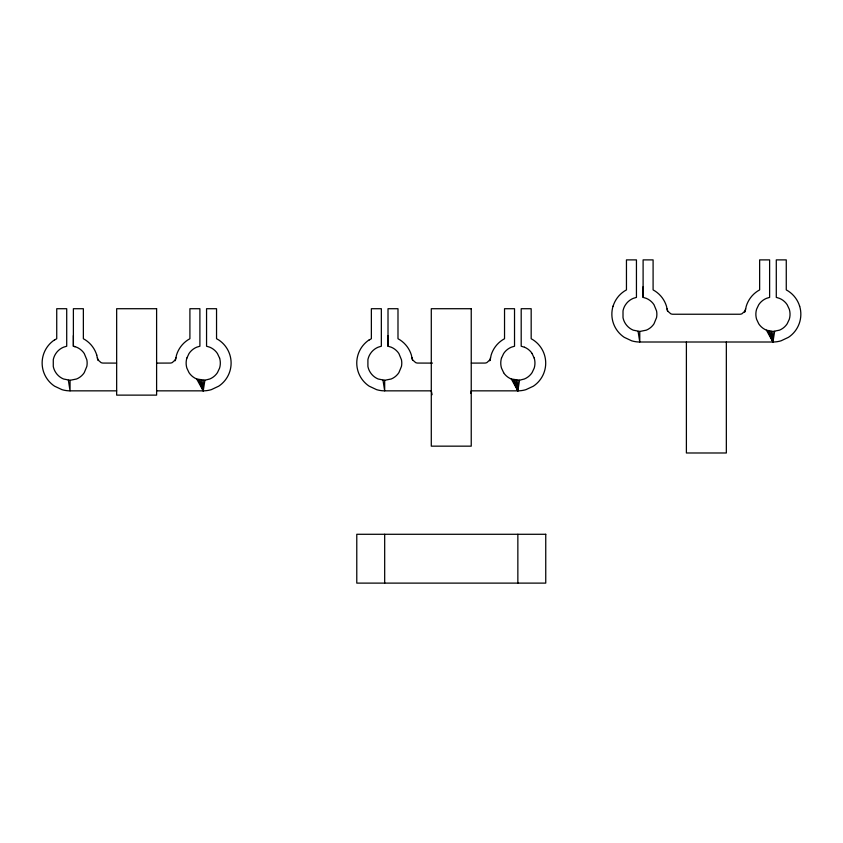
<?xml version="1.0" encoding="UTF-8"?>
<svg xmlns="http://www.w3.org/2000/svg" width="843" height="843" viewBox="0 0 843 843"><rect width="100%" height="100%" fill="white"/><g stroke="black" fill="none" stroke-linecap="round" stroke-linejoin="round"><path stroke-width="1.26" d="M186.861 358.106L189.011 353.533A17.102 17.102 0 0 1 196.682 347.2L199.896 346.22L199.896 308.717L189.907 308.717L189.907 338.728L187.726 340.024A27.777 27.777 0 0 0 176.524 355.04L175.586 359.561L172.246 362.595A6.586 6.586 0 0 1 170.339 363.07L156.714 363.101M471.342 363.101L484.967 363.07A6.586 6.586 0 0 0 486.875 362.595L490.215 359.561L491.153 355.04A27.777 27.777 0 0 1 502.354 340.024L504.536 338.728L504.536 308.717L514.525 308.717L514.525 346.22L511.311 347.2A17.102 17.102 0 0 0 503.64 353.533L501.49 358.106M799.649 306.22A27.787 27.787 0 0 0 788.447 291.193L786.266 289.897L786.266 259.886L776.287 259.886L776.287 297.389L779.49 298.369A17.102 17.102 0 0 1 787.162 304.702L789.311 309.276A17.482 17.482 0 0 1 789.311 319.255L787.162 323.828A17.102 17.102 0 0 1 779.49 330.161L772.947 331.468L766.413 330.161A17.102 17.102 0 0 1 758.742 323.828L756.592 319.255A17.492 17.492 0 0 1 756.592 309.212L758.742 304.702A17.102 17.102 0 0 1 766.403 298.369L769.617 297.389L769.617 259.886L759.638 259.886L759.638 289.897L757.457 291.193A27.777 27.777 0 0 0 746.255 306.209L745.307 310.73L741.966 313.765A6.586 6.586 0 0 1 740.059 314.239L672.661 314.239A6.586 6.586 0 0 1 670.754 313.765L667.435 310.867L666.476 306.209A27.787 27.787 0 0 0 655.274 291.193L653.093 289.897L653.093 259.886L643.104 259.886L643.104 297.389L646.318 298.369A17.102 17.102 0 0 1 653.989 304.702L656.539 310.909A17.292 17.292 0 0 1 656.539 317.621L653.989 323.828A17.102 17.102 0 0 1 646.318 330.161L639.774 331.468L633.23 330.161A17.102 17.102 0 0 1 625.559 323.828L624.695 322.374A17.355 17.355 0 0 1 623.009 317.621L623.009 310.909A17.355 17.355 0 0 1 624.695 306.114L625.559 304.702A17.102 17.102 0 0 1 633.23 298.369L636.444 297.389L636.444 259.886L626.454 259.886L626.454 289.897L624.273 291.193A27.787 27.787 0 0 0 613.072 306.209M175.86 357.685L175.249 360.13M490.215 359.561L490.489 357.685M745.591 308.854L744.97 311.299M219.591 358.043A17.482 17.482 0 0 1 219.591 368.085L217.441 372.659A17.102 17.102 0 0 1 209.77 378.992L204.902 380.225L203.226 390.846L156.608 390.846M534.22 358.043A17.482 17.482 0 0 1 534.22 368.085L532.07 372.659A17.102 17.102 0 0 1 524.399 378.992L519.53 380.225L517.855 390.846L471.237 390.846L470.7 393.418M774.633 331.394L772.947 342.005L639.774 342.005A28.04 28.04 0 0 1 631.67 340.814L624.273 337.337A27.787 27.787 0 0 1 613.061 306.093M54.553 340.024L56.734 338.728L56.734 308.717L66.713 308.717L66.713 346.22L63.51 347.2A17.102 17.102 0 0 0 55.838 353.533L54.974 354.987A17.355 17.355 0 0 0 53.278 359.698L53.278 366.452A17.355 17.355 0 0 0 54.974 371.205L55.838 372.659A17.102 17.102 0 0 0 63.51 378.992L70.053 380.298L76.587 378.992A17.102 17.102 0 0 0 84.258 372.659L86.818 366.452A17.292 17.292 0 0 0 86.818 359.74L84.258 353.533A17.102 17.102 0 0 0 76.597 347.2L73.383 346.22L73.383 335.577M369.181 340.024L371.363 338.728L371.363 308.717L381.342 308.717L381.342 346.22L378.138 347.2A17.102 17.102 0 0 0 370.467 353.533L369.603 354.987A17.355 17.355 0 0 0 367.906 359.698L367.906 366.452A17.355 17.355 0 0 0 369.603 371.205L370.467 372.659A17.102 17.102 0 0 0 378.138 378.992L384.682 380.298L391.226 378.992A17.102 17.102 0 0 0 398.887 372.659L401.447 366.452A17.292 17.292 0 0 0 401.447 359.74L398.887 353.533A17.102 17.102 0 0 0 391.226 347.2L388.012 346.22L388.012 308.717L397.991 308.717L397.991 338.728L400.172 340.024A27.787 27.787 0 0 1 411.373 355.051L412.343 359.698L415.662 362.595A6.586 6.586 0 0 0 417.57 363.07L432.491 363.101M186.861 358.043A17.492 17.492 0 0 0 186.861 368.085L189.011 372.659A17.102 17.102 0 0 0 196.682 378.992L204.902 380.225M524.399 347.2L521.195 346.22L521.195 308.717L531.174 308.717L531.174 338.728L533.356 340.024A27.745 27.745 0 0 1 533.356 386.189L525.958 389.645A28.04 28.04 0 0 1 517.855 390.846L511.311 378.992L519.53 380.225M116.555 363.101L102.941 363.07A6.586 6.586 0 0 1 101.034 362.595L97.714 359.698L96.745 355.04M116.661 390.846L70.053 390.846A28.04 28.04 0 0 1 61.95 389.645L54.553 386.168A27.787 27.787 0 0 1 54.553 339.866M75.016 346.631L73.383 346.22L73.383 308.717L83.362 308.717L83.362 338.728L85.543 340.024A27.787 27.787 0 0 1 96.745 355.051M667.751 311.299L667.14 308.854M412.659 360.13L412.037 357.685M98.03 360.13L97.409 357.685M532.07 353.533L534.22 358.106M503.64 372.659L501.49 368.085A17.492 17.492 0 0 1 501.49 358.043M766.413 330.161L772.947 342.005A28.04 28.04 0 0 0 781.05 340.814L788.447 337.337A27.745 27.745 0 0 0 799.649 306.167M196.682 378.992L203.226 390.846A28.04 28.04 0 0 0 211.33 389.645L218.727 386.168A27.745 27.745 0 0 0 218.727 339.961L216.546 338.728L216.546 308.717L206.556 308.717L206.556 346.22L209.77 347.2A17.102 17.102 0 0 1 217.441 353.533L219.591 358.106M767.984 330.73L772.947 342.005L772.947 331.468M512.892 379.561L517.855 390.846L517.855 380.298M198.263 379.561L203.226 390.846L203.226 380.298M769.617 331.141L772.947 342.005L771.271 331.394M514.515 379.972L517.855 390.846L516.179 380.225M199.886 379.972L203.226 390.846L201.551 380.225M432.101 394.703L431.289 390.846L384.682 390.846A28.04 28.04 0 0 1 376.579 389.645L369.181 386.168A27.787 27.787 0 0 1 369.181 339.866M638.098 331.394L639.774 342.005L639.774 331.468M383.007 380.225L384.682 390.846L384.682 380.298M68.367 380.225L70.053 390.846L70.053 380.298M643.104 286.736L643.114 297.389M388.012 335.577L388.012 346.22M726.339 342.005L726.339 452.986L686.392 452.986L686.392 342.005M517.855 534.283L517.855 583.114M384.682 534.283L384.682 583.114M524.504 347.2A17.102 17.102 0 0 1 532.165 353.533M511.206 378.992A17.102 17.102 0 0 1 503.545 372.659M175.46 360.372L174.849 360.656L175.46 360.446M490.089 360.372L489.488 360.656L490.089 360.446M745.191 311.541L744.58 311.826L745.191 311.541M156.608 308.717L116.661 308.717L116.661 395.125L156.608 395.125L156.608 308.717M471.237 308.717L431.289 308.717L431.289 446.158L471.237 446.158L471.237 308.717M545.748 534.283L356.779 534.283L356.779 583.114L545.748 583.114L545.748 534.283"/></g></svg>
